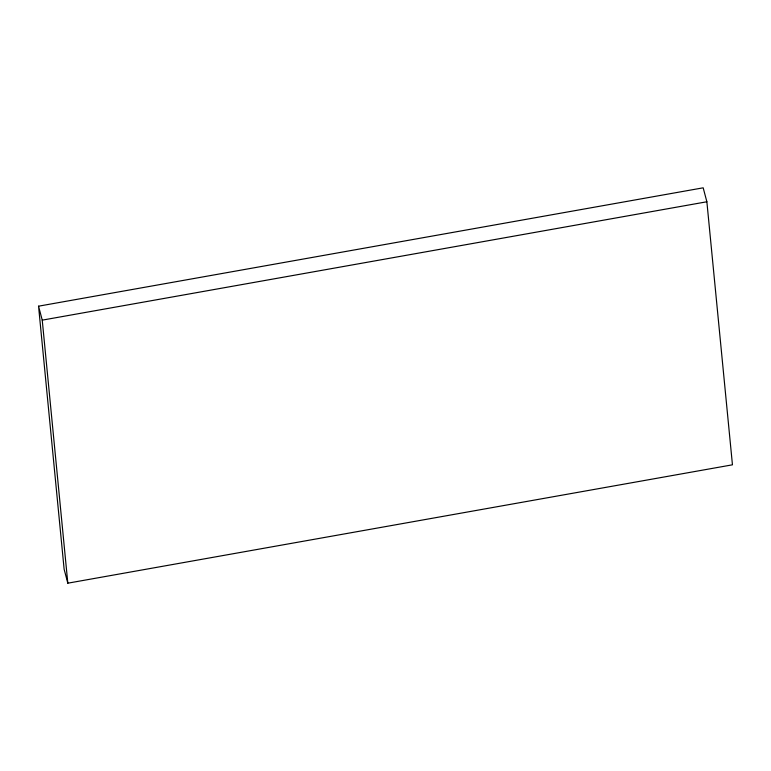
<?xml version="1.0" encoding="UTF-8"?>
<svg xmlns="http://www.w3.org/2000/svg" width="771" height="771" viewBox="0 0 771 771"><rect width="100%" height="100%" fill="white"/><g stroke="black" fill="none" stroke-linecap="round" stroke-linejoin="round"><path stroke-width="1.16" d="M38.55 306.183L703.181 187.816L706.872 201.771L732.45 464.817L67.819 583.184L64.128 569.229L38.55 306.183L42.241 320.138L67.819 583.184M42.241 320.138L706.872 201.771"/></g></svg>
